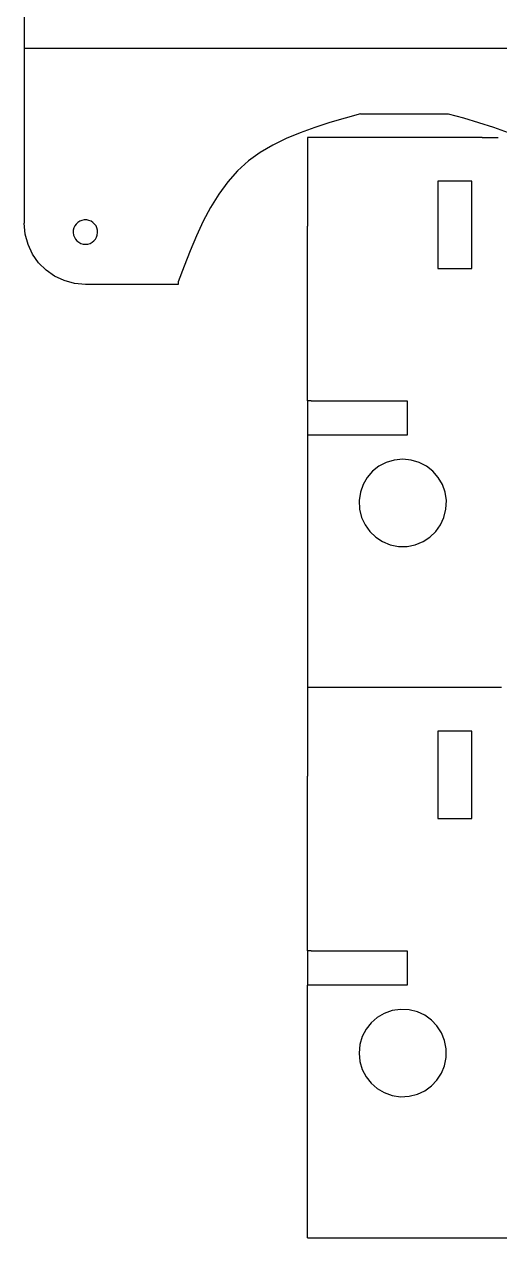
# Model space of a CAD drawing. Header units: metres. Extents: x 2882 to 3456, y 343 to 720.
# Drawn here: x 2888.4 to 2942.9, y 455.3 to 594.3 of the extents above; entities that cross this region are included whole.
import ezdxf

# ---------------------------------------------------------------- set-up
doc = ezdxf.new("R2010")
doc.units = ezdxf.units.M

msp = doc.modelspace()

# ---------------------------------------------------------------- linework, layer by layer
at = {"layer": 'COMPONENT2'}
for p, q in [((2888.43, 611.48), (2888.43, 591.48)), ((2888.43, 591.48), (2888.43, 571.48)), ((2958.63, 591.48), (2888.43, 591.48)), ((2926.93, 584.03), (2925.16, 583.53)), ((2926.93, 584.03), (2936.93, 584.03)), ((2936.93, 584.03), (2938.69, 583.54)), ((2921.69, 582.46), (2920.02, 581.86)), ((2923.41, 583.01), (2921.69, 582.46)), ((2925.16, 583.53), (2923.41, 583.01)), ((2938.69, 583.54), (2940.43, 583.03)), ((2940.43, 583.03), (2942.14, 582.48)), ((2942.14, 582.48), (2943.81, 581.89)), ((2918.4, 581.19), (2916.87, 580.44)), ((2920.02, 581.86), (2918.4, 581.19)), ((2920.85, 581.32), (2920.85, 571.17)), ((2940.85, 581.32), (2920.85, 581.32)), ((2940.85, 581.32), (2941.05, 581.32)), ((2941.05, 581.32), (2942.66, 581.32)), ((2915.42, 579.59), (2914.08, 578.62)), ((2916.87, 580.44), (2915.42, 579.59)), ((2914.08, 578.62), (2912.84, 577.5)), ((2912.84, 577.5), (2911.71, 576.23)), ((2911.71, 576.23), (2910.69, 574.82)), ((2939.65, 576.32), (2935.75, 576.32)), ((2935.75, 576.32), (2935.75, 566.32)), ((2939.65, 566.32), (2939.65, 576.32)), ((2910.69, 574.82), (2909.76, 573.31)), ((2909.76, 573.31), (2908.92, 571.71)), ((2888.54, 570.22), (2888.43, 571.48)), ((2894.22, 571.19), (2894.11, 570.95)), ((2894.37, 571.4), (2894.22, 571.19)), ((2894.56, 571.58), (2894.37, 571.4)), ((2894.78, 571.72), (2894.56, 571.58)), ((2895.02, 571.82), (2894.78, 571.72)), ((2895.29, 571.87), (2895.02, 571.82)), ((2895.57, 571.87), (2895.29, 571.87)), ((2895.83, 571.82), (2895.57, 571.87)), ((2896.08, 571.72), (2895.83, 571.82)), ((2896.29, 571.58), (2896.08, 571.72)), ((2896.48, 571.4), (2896.29, 571.58)), ((2896.64, 571.19), (2896.48, 571.4)), ((2896.75, 570.95), (2896.64, 571.19)), ((2908.92, 571.71), (2908.15, 570.04)), ((2920.85, 551.17), (2920.85, 571.17)), ((2888.86, 569.04), (2888.54, 570.22)), ((2894.04, 570.69), (2894.03, 570.41)), ((2894.03, 570.41), (2894.07, 570.14)), ((2894.11, 570.95), (2894.04, 570.69)), ((2894.07, 570.14), (2894.16, 569.89)), ((2894.16, 569.89), (2894.29, 569.66)), ((2896.56, 569.66), (2896.7, 569.89)), ((2896.7, 569.89), (2896.78, 570.14)), ((2896.81, 570.69), (2896.75, 570.95)), ((2896.78, 570.14), (2896.82, 570.41)), ((2896.82, 570.41), (2896.81, 570.69)), ((2908.15, 570.04), (2907.42, 568.32)), ((2889.38, 567.95), (2888.86, 569.04)), ((2894.29, 569.66), (2894.46, 569.47)), ((2894.46, 569.47), (2894.66, 569.31)), ((2894.66, 569.31), (2894.9, 569.18)), ((2894.9, 569.18), (2895.15, 569.11)), ((2895.15, 569.11), (2895.43, 569.08)), ((2895.43, 569.08), (2895.7, 569.11)), ((2895.7, 569.11), (2895.96, 569.18)), ((2895.96, 569.18), (2896.19, 569.31)), ((2896.19, 569.31), (2896.39, 569.47)), ((2896.39, 569.47), (2896.56, 569.66)), ((2890.07, 566.97), (2889.38, 567.95)), ((2890.92, 566.13), (2890.07, 566.97)), ((2907.42, 568.32), (2906.72, 566.56)), ((2891.89, 565.44), (2890.92, 566.13)), ((2906.72, 566.56), (2906.05, 564.78)), ((2935.75, 566.32), (2939.65, 566.32)), ((2892.98, 564.92), (2891.89, 565.44)), ((2894.17, 564.59), (2892.98, 564.92)), ((2895.43, 564.48), (2894.17, 564.59)), ((2906.05, 564.48), (2895.43, 564.48)), ((2906.05, 564.78), (2906.05, 564.48)), ((2920.85, 551.17), (2920.85, 547.22)), ((2921.26, 551.17), (2920.85, 551.17)), ((2921.26, 551.17), (2932.15, 551.17)), ((2932.15, 551.17), (2932.26, 551.17)), ((2932.26, 551.17), (2932.26, 547.22)), ((2920.85, 547.22), (2920.85, 518.32)), ((2932.26, 547.22), (2920.85, 547.22)), ((2929.03, 543.66), (2928.3, 543.09)), ((2929.86, 544.1), (2929.03, 543.66)), ((2930.77, 544.37), (2929.86, 544.1)), ((2931.75, 544.47), (2930.77, 544.37)), ((2932.73, 544.37), (2931.75, 544.47)), ((2933.64, 544.1), (2932.73, 544.37)), ((2934.47, 543.66), (2933.64, 544.1)), ((2935.2, 543.09), (2934.47, 543.66)), ((2927.69, 542.38), (2927.22, 541.58)), ((2928.3, 543.09), (2927.69, 542.38)), ((2935.81, 542.38), (2935.2, 543.09)), ((2936.29, 541.58), (2935.81, 542.38)), ((2926.9, 540.68), (2926.76, 539.72)), ((2927.22, 541.58), (2926.9, 540.68)), ((2936.6, 540.68), (2936.29, 541.58)), ((2936.74, 539.72), (2936.6, 540.68)), ((2926.76, 539.72), (2926.8, 538.73)), ((2936.7, 538.73), (2936.74, 539.72)), ((2926.8, 538.73), (2927.04, 537.8)), ((2927.04, 537.8), (2927.43, 536.94)), ((2936.07, 536.94), (2936.46, 537.8)), ((2936.46, 537.8), (2936.7, 538.73)), ((2927.43, 536.94), (2927.98, 536.19)), ((2935.52, 536.19), (2936.07, 536.94)), ((2927.98, 536.19), (2928.65, 535.55)), ((2928.65, 535.55), (2929.43, 535.04)), ((2929.43, 535.04), (2930.31, 534.68)), ((2933.19, 534.68), (2934.07, 535.04)), ((2934.07, 535.04), (2934.85, 535.55)), ((2934.85, 535.55), (2935.52, 536.19)), ((2930.31, 534.68), (2931.25, 534.49)), ((2931.25, 534.49), (2932.25, 534.49)), ((2932.25, 534.49), (2933.19, 534.68)), ((2920.85, 518.32), (2920.85, 508.17)), ((2943.04, 518.32), (2920.85, 518.32)), ((2939.65, 513.32), (2935.75, 513.32)), ((2935.75, 513.32), (2935.75, 503.32)), ((2939.65, 503.32), (2939.65, 513.32)), ((2920.85, 488.17), (2920.85, 508.17)), ((2935.75, 503.32), (2939.65, 503.32)), ((2921.26, 488.17), (2920.85, 488.17)), ((2920.85, 488.17), (2920.85, 484.22)), ((2921.26, 488.17), (2932.15, 488.17)), ((2932.15, 488.17), (2932.26, 488.17)), ((2932.26, 488.17), (2932.26, 484.22)), ((2932.26, 484.22), (2920.85, 484.22)), ((2920.85, 455.32), (2920.85, 484.22)), ((2929.64, 481), (2928.84, 480.53)), ((2930.54, 481.32), (2929.64, 481)), ((2931.5, 481.46), (2930.54, 481.32)), ((2932.49, 481.41), (2931.5, 481.46)), ((2933.42, 481.18), (2932.49, 481.41)), ((2934.27, 480.79), (2933.42, 481.18)), ((2928.13, 479.92), (2927.56, 479.19)), ((2928.84, 480.53), (2928.13, 479.92)), ((2935.03, 480.24), (2934.27, 480.79)), ((2935.67, 479.57), (2935.03, 480.24)), ((2936.18, 478.79), (2935.67, 479.57)), ((2927.12, 478.36), (2926.85, 477.45)), ((2927.56, 479.19), (2927.12, 478.36)), ((2936.54, 477.91), (2936.18, 478.79)), ((2926.85, 477.45), (2926.75, 476.47)), ((2936.73, 476.96), (2936.54, 477.91)), ((2936.73, 475.97), (2936.73, 476.96)), ((2926.75, 476.47), (2926.85, 475.49)), ((2926.85, 475.49), (2927.12, 474.58)), ((2936.54, 475.02), (2936.73, 475.97)), ((2927.12, 474.58), (2927.56, 473.75)), ((2935.67, 473.37), (2936.18, 474.15)), ((2936.18, 474.15), (2936.54, 475.02)), ((2927.56, 473.75), (2928.13, 473.02)), ((2928.13, 473.02), (2928.84, 472.41)), ((2934.27, 472.15), (2935.03, 472.7)), ((2935.03, 472.7), (2935.67, 473.37)), ((2928.84, 472.41), (2929.64, 471.93)), ((2929.64, 471.93), (2930.54, 471.62)), ((2930.54, 471.62), (2931.5, 471.47)), ((2931.5, 471.47), (2932.49, 471.52)), ((2932.49, 471.52), (2933.42, 471.75)), ((2933.42, 471.75), (2934.27, 472.15)), ((2920.85, 455.32), (3013.54, 455.32))]:
    msp.add_line(p, q, dxfattribs=at)

doc.saveas('drawing.dxf')
